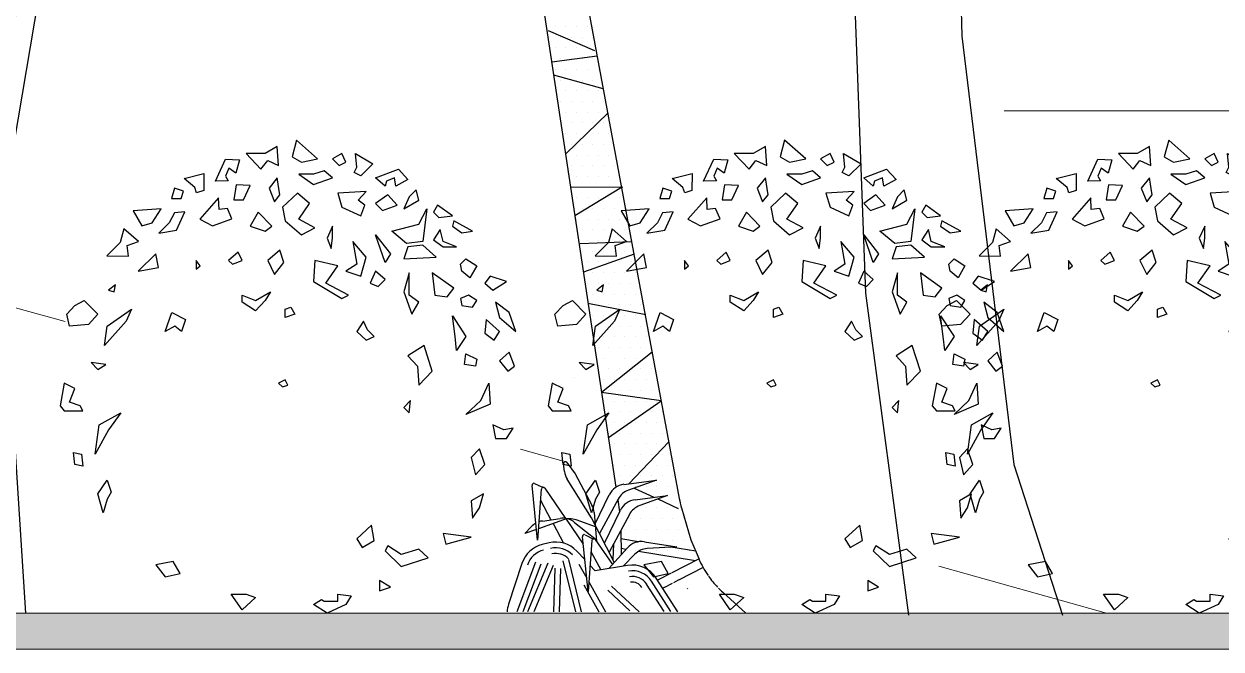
# Model space of a CAD drawing. Header units: millimetres. Extents: x 485872 to 486142, y -52344 to -52207.
# Drawn here: x 485915.045 to 485918.38, y -52339.377 to -52337.635 of the extents above; entities that cross this region are included whole.
import ezdxf

# ---------------------------------------------------------------- set-up
doc = ezdxf.new("R2010")
doc.units = ezdxf.units.MM
doc.header["$LTSCALE"] = 15
doc.styles.add('ATTR', font='romans.shx', dxfattribs={"width": 0.8, "height": 0.7})

# ---------------------------------------------------------------- blocks, each defined once
blk = doc.blocks.new('E39')
at = {"color": 47}
for p, q in [((36.7821, 13.516), (36.8153, 12.4644)), ((36.8153, 12.4644), (36.8929, 11.8249)), ((36.6712, 12.0807), (36.7355, 11.6)), ((36.8929, 11.8249), (36.9652, 11.6))]:
    blk.add_line(p, q, dxfattribs=at)
at = {"color": 45}
blk.add_line((36.638, 12.976), (36.6712, 12.0807), dxfattribs=at)
blk = doc.blocks.new('e48')
at = {"color": 47}
for p, q in [((26.2934, 8.146), (26.4594, 7.0464)), ((26.3756, 8.1514), (26.5848, 7.0241)), ((26.3254, 7.951), (26.4173, 7.9115)), ((26.4135, 7.9377), (26.4135, 7.9377)), ((26.3322, 7.8891), (26.4221, 7.9009)), ((26.4135, 7.8954), (26.4135, 7.8954)), ((26.4241, 7.8742), (26.4241, 7.8742)), ((26.4342, 7.8356), (26.3362, 7.8627)), ((26.4135, 7.853), (26.4135, 7.853)), ((26.4241, 7.8318), (26.4241, 7.8318)), ((26.4135, 7.8106), (26.4135, 7.8106)), ((26.4347, 7.8106), (26.4347, 7.8106)), ((26.4439, 7.7881), (26.36, 7.7071)), ((26.3605, 7.7894), (26.3605, 7.7894)), ((26.3817, 7.7894), (26.3817, 7.7894)), ((26.4029, 7.7894), (26.4029, 7.7894)), ((26.4241, 7.7894), (26.4241, 7.7894)), ((26.3711, 7.7682), (26.3711, 7.7682)), ((26.3923, 7.7682), (26.3923, 7.7682)), ((26.4135, 7.7682), (26.4135, 7.7682)), ((26.4347, 7.7682), (26.4347, 7.7682)), ((26.4705, 7.6401), (26.3781, 7.584)), ((26.3817, 7.5775), (26.3817, 7.5775)), ((26.4029, 7.5775), (26.4029, 7.5775)), ((26.4241, 7.5775), (26.4241, 7.5775)), ((26.4453, 7.5775), (26.4453, 7.5775)), ((26.4664, 7.5775), (26.4664, 7.5775)), ((26.3923, 7.5563), (26.3923, 7.5563)), ((26.4135, 7.5563), (26.4135, 7.5563)), ((26.4347, 7.5563), (26.4347, 7.5563)), ((26.4559, 7.5563), (26.4559, 7.5563)), ((26.477, 7.5563), (26.477, 7.5563)), ((26.3888, 7.5294), (26.4896, 7.5333)), ((26.4029, 7.5351), (26.4029, 7.5351)), ((26.4241, 7.5351), (26.4241, 7.5351)), ((26.4453, 7.5351), (26.4453, 7.5351)), ((26.4664, 7.5351), (26.4664, 7.5351)), ((26.4876, 7.5351), (26.4876, 7.5351)), ((26.3923, 7.5139), (26.3923, 7.5139)), ((26.4954, 7.5085), (26.3951, 7.4723)), ((26.4029, 7.4927), (26.4029, 7.4927)), ((26.4135, 7.5139), (26.4135, 7.5139)), ((26.4241, 7.4927), (26.4241, 7.4927)), ((26.4347, 7.5139), (26.4347, 7.5139)), ((26.4453, 7.4927), (26.4453, 7.4927)), ((26.4559, 7.5139), (26.4559, 7.5139)), ((26.4664, 7.4927), (26.4664, 7.4927)), ((26.477, 7.5139), (26.477, 7.5139)), ((26.4876, 7.4927), (26.4876, 7.4927)), ((26.4135, 7.4716), (26.4135, 7.4716)), ((26.4347, 7.4716), (26.4347, 7.4716)), ((26.4559, 7.4716), (26.4559, 7.4716)), ((26.477, 7.4716), (26.477, 7.4716)), ((26.4982, 7.4716), (26.4982, 7.4716)), ((26.4029, 7.4504), (26.4029, 7.4504)), ((26.4241, 7.4504), (26.4241, 7.4504)), ((26.4453, 7.4504), (26.4453, 7.4504)), ((26.4664, 7.4504), (26.4664, 7.4504)), ((26.4876, 7.4504), (26.4876, 7.4504)), ((26.549, 7.2173), (26.4446, 7.1444)), ((26.4453, 7.1537), (26.4453, 7.1537)), ((26.4453, 7.1537), (26.4453, 7.1537)), ((26.4664, 7.1537), (26.4664, 7.1537)), ((26.564, 7.1365), (26.4851, 7.0535)), ((26.4876, 7.1537), (26.4876, 7.1537)), ((26.5088, 7.1537), (26.5088, 7.1537)), ((26.53, 7.1537), (26.53, 7.1537)), ((26.5512, 7.1537), (26.5512, 7.1537)), ((26.4559, 7.1325), (26.4559, 7.1325)), ((26.477, 7.1325), (26.477, 7.1325)), ((26.4982, 7.1325), (26.4982, 7.1325)), ((26.5194, 7.1325), (26.5194, 7.1325)), ((26.5406, 7.1325), (26.5406, 7.1325)), ((26.5618, 7.1325), (26.5618, 7.1325)), ((26.5618, 7.1325), (26.5618, 7.1325)), ((26.5618, 7.1325), (26.5618, 7.1325)), ((26.4559, 7.0901), (26.4559, 7.0901)), ((26.4664, 7.1113), (26.4664, 7.1113)), ((26.477, 7.0901), (26.477, 7.0901)), ((26.4876, 7.1113), (26.4876, 7.1113)), ((26.4982, 7.0901), (26.4982, 7.0901)), ((26.5088, 7.1113), (26.5088, 7.1113)), ((26.5194, 7.0901), (26.5194, 7.0901)), ((26.53, 7.1113), (26.53, 7.1113)), ((26.5406, 7.0901), (26.5406, 7.0901)), ((26.5406, 7.0901), (26.5406, 7.0901)), ((26.5406, 7.0901), (26.5406, 7.0901)), ((26.5512, 7.1113), (26.5512, 7.1113)), ((26.5512, 7.1113), (26.5512, 7.1113)), ((26.5512, 7.1113), (26.5512, 7.1113)), ((26.5618, 7.0901), (26.5618, 7.0901)), ((26.5618, 7.0901), (26.5618, 7.0901)), ((26.5618, 7.0901), (26.5618, 7.0901)), ((26.4664, 7.0689), (26.4664, 7.0689)), ((26.4876, 7.0689), (26.4876, 7.0689)), ((26.5088, 7.0689), (26.5088, 7.0689)), ((26.5088, 7.0689), (26.5088, 7.0689)), ((26.5088, 7.0689), (26.5088, 7.0689)), ((26.53, 7.0689), (26.53, 7.0689)), ((26.53, 7.0689), (26.53, 7.0689)), ((26.53, 7.0689), (26.53, 7.0689)), ((26.5512, 7.0689), (26.5512, 7.0689)), ((26.5512, 7.0689), (26.5512, 7.0689)), ((26.5512, 7.0689), (26.5512, 7.0689)), ((26.5724, 7.0689), (26.5724, 7.0689)), ((26.5724, 7.0689), (26.5724, 7.0689)), ((26.5724, 7.0689), (26.5724, 7.0689)), ((26.477, 7.0477), (26.477, 7.0477)), ((26.4959, 7.0449), (26.5348, 7.0267)), ((26.4982, 7.0477), (26.4982, 7.0477)), ((26.5194, 7.0477), (26.5194, 7.0477)), ((26.5406, 7.0477), (26.5406, 7.0477)), ((26.5618, 7.0477), (26.5618, 7.0477)), ((26.4631, 7.0216), (26.4668, 6.9976)), ((26.5423, 7.0232), (26.5827, 7.0043)), ((26.5194, 7.0054), (26.5194, 7.0054)), ((26.5406, 7.0054), (26.5406, 7.0054)), ((26.5618, 7.0054), (26.5618, 7.0054)), ((26.583, 7.0054), (26.583, 7.0054)), ((26.583, 7.0054), (26.583, 7.0054)), ((26.5893, 7.0054), (26.6077, 6.9426)), ((26.4876, 6.9842), (26.4876, 6.9842)), ((26.5088, 6.9842), (26.5088, 6.9842)), ((26.53, 6.9842), (26.53, 6.9842)), ((26.5512, 6.9842), (26.5512, 6.9842)), ((26.5724, 6.9842), (26.5724, 6.9842)), ((26.5936, 6.9842), (26.5936, 6.9842)), ((26.469, 6.9607), (26.4698, 6.9128)), ((26.477, 6.963), (26.477, 6.963)), ((26.4982, 6.963), (26.4982, 6.963)), ((26.5194, 6.963), (26.5194, 6.963)), ((26.5406, 6.963), (26.5406, 6.963)), ((26.5618, 6.963), (26.5618, 6.963)), ((26.583, 6.963), (26.583, 6.963)), ((26.4664, 6.9418), (26.4664, 6.9418)), ((26.5039, 6.9384), (26.4693, 6.9441)), ((26.4793, 6.9233), (26.4696, 6.9249)), ((26.4876, 6.9418), (26.4876, 6.9418)), ((26.5088, 6.9418), (26.5088, 6.9418)), ((26.53, 6.9418), (26.53, 6.9418)), ((26.5512, 6.9418), (26.5512, 6.9418)), ((26.6174, 6.9199), (26.5683, 6.9279)), ((26.5724, 6.9418), (26.5724, 6.9418)), ((26.5936, 6.9418), (26.5936, 6.9418)), ((26.6077, 6.9426), (26.6241, 6.9043)), ((26.4559, 6.9206), (26.4559, 6.9206)), ((26.477, 6.9206), (26.477, 6.9206)), ((26.4982, 6.9206), (26.4982, 6.9206)), ((26.6169, 6.9009), (26.504, 6.9193)), ((26.5194, 6.9206), (26.5194, 6.9206)), ((26.5406, 6.9206), (26.5406, 6.9206)), ((26.5618, 6.9206), (26.5618, 6.9206)), ((26.624, 6.9045), (26.5705, 6.877)), ((26.583, 6.9206), (26.583, 6.9206)), ((26.6042, 6.9206), (26.6042, 6.9206)), ((26.5689, 6.8762), (26.5459, 6.8644)), ((26.6322, 6.8876), (26.5837, 6.8626)), ((26.5458, 6.8643), (26.542, 6.8623)), ((26.5708, 6.856), (26.5555, 6.8481)), ((26.5826, 6.8621), (26.5733, 6.8573)), ((26.555, 6.8479), (26.5522, 6.8464)), ((26.6013, 6.8454), (26.602, 6.8468)), ((26.6711, 6.8384), (26.7168, 6.797))]:
    blk.add_line(p, q, dxfattribs=at)
at = {"color": 49}
for p, q in [((26.3393, 7.9589), (26.3393, 7.9589)), ((26.3605, 7.9589), (26.3605, 7.9589)), ((26.3817, 7.9589), (26.3817, 7.9589)), ((26.4029, 7.9589), (26.4029, 7.9589)), ((26.3287, 7.9377), (26.3287, 7.9377)), ((26.3499, 7.9377), (26.3499, 7.9377)), ((26.3711, 7.9377), (26.3711, 7.9377)), ((26.3923, 7.9377), (26.3923, 7.9377)), ((26.3393, 7.9166), (26.3393, 7.9166)), ((26.3499, 7.8954), (26.3499, 7.8954)), ((26.3605, 7.9166), (26.3605, 7.9166)), ((26.3711, 7.8954), (26.3711, 7.8954)), ((26.3817, 7.9166), (26.3817, 7.9166)), ((26.3923, 7.8954), (26.3923, 7.8954)), ((26.4029, 7.9166), (26.4029, 7.9166)), ((26.3393, 7.8742), (26.3393, 7.8742)), ((26.3605, 7.8742), (26.3605, 7.8742)), ((26.3817, 7.8742), (26.3817, 7.8742)), ((26.4029, 7.8742), (26.4029, 7.8742)), ((26.3499, 7.853), (26.3499, 7.853)), ((26.3711, 7.853), (26.3711, 7.853)), ((26.3923, 7.853), (26.3923, 7.853)), ((26.3605, 7.8318), (26.3605, 7.8318)), ((26.3817, 7.8318), (26.3817, 7.8318)), ((26.4029, 7.8318), (26.4029, 7.8318)), ((26.3499, 7.8106), (26.3499, 7.8106)), ((26.3711, 7.8106), (26.3711, 7.8106)), ((26.3923, 7.8106), (26.3923, 7.8106)), ((26.3605, 7.747), (26.3605, 7.747)), ((26.3817, 7.747), (26.3817, 7.747)), ((26.4029, 7.747), (26.4029, 7.747)), ((26.4241, 7.747), (26.4241, 7.747)), ((26.4453, 7.747), (26.4453, 7.747)), ((26.3711, 7.7258), (26.3711, 7.7258)), ((26.3923, 7.7258), (26.3923, 7.7258)), ((26.4135, 7.7258), (26.4135, 7.7258)), ((26.4347, 7.7258), (26.4347, 7.7258)), ((26.3605, 7.7046), (26.3605, 7.7046)), ((26.3711, 7.6835), (26.3711, 7.6835)), ((26.3817, 7.7046), (26.3817, 7.7046)), ((26.3923, 7.6835), (26.3923, 7.6835)), ((26.4029, 7.7046), (26.4029, 7.7046)), ((26.4135, 7.6835), (26.4135, 7.6835)), ((26.4241, 7.7046), (26.4241, 7.7046)), ((26.4347, 7.6835), (26.4347, 7.6835)), ((26.4453, 7.7046), (26.4453, 7.7046)), ((26.4559, 7.6835), (26.4559, 7.6835)), ((26.3817, 7.6623), (26.3817, 7.6623)), ((26.4029, 7.6623), (26.4029, 7.6623)), ((26.4241, 7.6623), (26.4241, 7.6623)), ((26.4453, 7.6623), (26.4453, 7.6623)), ((26.3703, 7.6406), (26.4732, 7.6417)), ((26.3711, 7.6411), (26.3711, 7.6411)), ((26.3923, 7.6411), (26.3923, 7.6411)), ((26.4135, 7.6411), (26.4135, 7.6411)), ((26.4347, 7.6411), (26.4347, 7.6411)), ((26.4559, 7.6411), (26.4559, 7.6411)), ((26.3817, 7.6199), (26.3817, 7.6199)), ((26.4029, 7.6199), (26.4029, 7.6199)), ((26.4241, 7.6199), (26.4241, 7.6199)), ((26.4453, 7.6199), (26.4453, 7.6199)), ((26.4664, 7.6199), (26.4664, 7.6199)), ((26.3923, 7.5987), (26.3923, 7.5987)), ((26.4135, 7.5987), (26.4135, 7.5987)), ((26.4347, 7.5987), (26.4347, 7.5987)), ((26.4559, 7.5987), (26.4559, 7.5987)), ((26.477, 7.5987), (26.477, 7.5987)), ((26.4135, 7.4292), (26.4135, 7.4292)), ((26.4347, 7.4292), (26.4347, 7.4292)), ((26.4559, 7.4292), (26.4559, 7.4292)), ((26.477, 7.4292), (26.477, 7.4292)), ((26.4982, 7.4292), (26.4982, 7.4292)), ((26.4037, 7.4111), (26.5186, 7.3884)), ((26.4241, 7.408), (26.4241, 7.408)), ((26.4453, 7.408), (26.4453, 7.408)), ((26.4664, 7.408), (26.4664, 7.408)), ((26.4876, 7.408), (26.4876, 7.408)), ((26.5088, 7.408), (26.5088, 7.408)), ((26.4135, 7.3868), (26.4135, 7.3868)), ((26.4347, 7.3868), (26.4347, 7.3868)), ((26.4559, 7.3868), (26.4559, 7.3868)), ((26.477, 7.3868), (26.477, 7.3868)), ((26.4982, 7.3868), (26.4982, 7.3868)), ((26.4241, 7.3656), (26.4241, 7.3656)), ((26.4453, 7.3656), (26.4453, 7.3656)), ((26.4664, 7.3656), (26.4664, 7.3656)), ((26.4876, 7.3656), (26.4876, 7.3656)), ((26.5088, 7.3656), (26.5088, 7.3656)), ((26.4347, 7.3444), (26.4347, 7.3444)), ((26.4559, 7.3444), (26.4559, 7.3444)), ((26.477, 7.3444), (26.477, 7.3444)), ((26.4982, 7.3444), (26.4982, 7.3444)), ((26.5194, 7.3444), (26.5194, 7.3444)), ((26.4241, 7.3232), (26.4241, 7.3232)), ((26.5311, 7.3139), (26.4311, 7.2341)), ((26.4453, 7.3232), (26.4453, 7.3232)), ((26.4664, 7.3232), (26.4664, 7.3232)), ((26.4876, 7.3232), (26.4876, 7.3232)), ((26.5088, 7.3232), (26.5088, 7.3232)), ((26.4241, 7.2808), (26.4241, 7.2808)), ((26.4347, 7.302), (26.4347, 7.302)), ((26.4453, 7.2808), (26.4453, 7.2808)), ((26.4664, 7.2808), (26.4664, 7.2808)), ((26.477, 7.302), (26.477, 7.302)), ((26.4876, 7.2808), (26.4876, 7.2808)), ((26.4982, 7.302), (26.4982, 7.302)), ((26.5088, 7.2808), (26.5088, 7.2808)), ((26.5194, 7.302), (26.5194, 7.302)), ((26.53, 7.2808), (26.53, 7.2808)), ((26.4347, 7.2596), (26.4347, 7.2596)), ((26.4559, 7.2596), (26.4559, 7.2596)), ((26.477, 7.2596), (26.477, 7.2596)), ((26.4982, 7.2596), (26.4982, 7.2596)), ((26.5194, 7.2596), (26.5194, 7.2596)), ((26.5406, 7.2596), (26.5406, 7.2596)), ((26.431, 7.2345), (26.5488, 7.2181)), ((26.4453, 7.2385), (26.4453, 7.2385)), ((26.4664, 7.2385), (26.4664, 7.2385)), ((26.4876, 7.2385), (26.4876, 7.2385)), ((26.5088, 7.2385), (26.5088, 7.2385)), ((26.53, 7.2385), (26.53, 7.2385)), ((26.4347, 7.2173), (26.4347, 7.2173)), ((26.4347, 7.2173), (26.4347, 7.2173)), ((26.4559, 7.2173), (26.4559, 7.2173)), ((26.4559, 7.2173), (26.4559, 7.2173)), ((26.477, 7.2173), (26.477, 7.2173)), ((26.477, 7.2173), (26.477, 7.2173)), ((26.4982, 7.2173), (26.4982, 7.2173)), ((26.4982, 7.2173), (26.4982, 7.2173)), ((26.5194, 7.2173), (26.5194, 7.2173)), ((26.5194, 7.2173), (26.5194, 7.2173)), ((26.5406, 7.2173), (26.5406, 7.2173)), ((26.5406, 7.2173), (26.5406, 7.2173)), ((26.4453, 7.1961), (26.4453, 7.1961)), ((26.4453, 7.1961), (26.4453, 7.1961)), ((26.4664, 7.1961), (26.4664, 7.1961)), ((26.4664, 7.1961), (26.4664, 7.1961)), ((26.4876, 7.1961), (26.4876, 7.1961)), ((26.4876, 7.1961), (26.4876, 7.1961)), ((26.5088, 7.1961), (26.5088, 7.1961)), ((26.5088, 7.1961), (26.5088, 7.1961)), ((26.53, 7.1961), (26.53, 7.1961)), ((26.5512, 7.1961), (26.5512, 7.1961)), ((26.4559, 7.1749), (26.4559, 7.1749)), ((26.4559, 7.1749), (26.4559, 7.1749)), ((26.477, 7.1749), (26.477, 7.1749)), ((26.477, 7.1749), (26.477, 7.1749)), ((26.4982, 7.1749), (26.4982, 7.1749)), ((26.5194, 7.1749), (26.5194, 7.1749)), ((26.5406, 7.1749), (26.5406, 7.1749))]:
    blk.add_line(p, q, dxfattribs=at)
at = {"color": 253}
blk.add_line((26.3769, 7.2632), (26.3769, 7.2632), dxfattribs=at)
at = {"color": 99}
for p, q in [((26.3575, 7.0777), (26.3555, 7.0928)), ((26.3623, 7.0955), (26.3788, 7.0728)), ((26.3788, 7.0728), (26.4119, 7.0112)), ((26.3043, 6.9417), (26.2933, 7.0502)), ((26.3117, 7.043), (26.3043, 6.9417)), ((26.3186, 7.0448), (26.3598, 6.9846)), ((26.4752, 7.0522), (26.5397, 7.0607)), ((26.5397, 7.0607), (26.4844, 7.0407)), ((26.3101, 7.0206), (26.3308, 6.9821)), ((26.4182, 6.9737), (26.4462, 7.0313)), ((26.464, 7.0231), (26.4272, 6.9546)), ((26.4974, 7.0218), (26.5618, 7.0302)), ((26.5618, 7.0302), (26.5065, 7.0102)), ((26.4162, 6.9966), (26.4212, 6.9391)), ((26.4368, 6.9358), (26.4684, 7.0008)), ((26.4982, 7.0054), (26.4982, 7.0054)), ((26.3555, 6.9816), (26.3059, 6.9642)), ((26.3138, 6.9796), (26.3487, 6.9846)), ((26.3349, 6.9744), (26.3555, 6.9359)), ((26.4187, 6.9682), (26.3804, 6.9816)), ((26.4861, 6.9926), (26.446, 6.9179)), ((26.2792, 6.9548), (26.2917, 6.9681)), ((26.3021, 6.9629), (26.2792, 6.9548)), ((26.3983, 6.9525), (26.4152, 6.9435)), ((26.3271, 6.9363), (26.3135, 6.933)), ((26.4116, 6.9413), (26.4042, 6.84)), ((26.4185, 6.9431), (26.4524, 6.8935)), ((26.4451, 6.8854), (26.4821, 6.9265)), ((26.4544, 6.9334), (26.4534, 6.9035)), ((26.5158, 6.9385), (26.5801, 6.9287)), ((26.5801, 6.9287), (26.5214, 6.9249)), ((26.3543, 6.9008), (26.3791, 6.8)), ((26.3978, 6.9031), (26.3819, 6.9201)), ((26.41, 6.9189), (26.4294, 6.8828)), ((26.4969, 6.9136), (26.474, 6.8903)), ((26.2734, 6.8957), (26.2468, 6.8149)), ((26.3, 6.8978), (26.2632, 6.8)), ((26.3246, 6.8958), (26.2843, 6.8)), ((26.3351, 6.8914), (26.2966, 6.8)), ((26.3385, 6.8859), (26.3357, 6.8)), ((26.3498, 6.8856), (26.347, 6.8)), ((26.3859, 6.8938), (26.4016, 6.8661)), ((26.4185, 6.881), (26.408, 6.8921)), ((26.4825, 6.8917), (26.4185, 6.881)), ((26.3958, 6.8534), (26.4259, 6.8)), ((26.4056, 6.8589), (26.4389, 6.8)), ((26.5548, 6.8004), (26.5203, 6.8542)), ((26.5684, 6.8001), (26.5298, 6.8603)), ((26.582, 6.7999), (26.5393, 6.8664)), ((26.4432, 6.8425), (26.4868, 6.8018)), ((26.4509, 6.8508), (26.5054, 6.8))]:
    blk.add_line(p, q, dxfattribs=at)
at = {"color": 97}
for p, q in [((26.2982, 7.054), (26.3156, 7.0459)), ((26.4112, 6.9857), (26.363, 7.0623)), ((26.3606, 6.9834), (26.3947, 6.9335)), ((26.3775, 6.9768), (26.421, 6.9422)), ((26.4563, 6.8978), (26.4112, 6.9857)), ((26.4042, 6.84), (26.3932, 6.9485)), ((26.3653, 6.9035), (26.3908, 6.8)), ((26.3105, 6.8938), (26.2753, 6.8))]:
    blk.add_line(p, q, dxfattribs=at)
at = {"color": 99}
for centre, radius, start, end in [((26.3593, 7.0933), 0.00377, 36.0256, 187.2599), ((26.3948, 7.0824), 0.0377, 187.2599, 212.2117), ((26.297, 7.0506), 0.00377, 71.388, 185.7948), ((26.3155, 7.0427), 0.00377, 34.3654, 175.8129), ((26.4801, 7.0149), 0.0377, 97.4872, 154.1243), ((26.4972, 7.0053), 0.0377, 109.8708, 151.7988), ((26.5023, 6.9844), 0.0377, 97.4872, 154.1243), ((26.3787, 6.9934), 0.0377, 4.9487, 28.239), ((26.5193, 6.9748), 0.0377, 109.8708, 151.7988), ((26.3192, 6.9424), 0.0377, 98.1603, 108.9442), ((26.3541, 6.9474), 0.0377, 51.4474, 98.1603), ((26.368, 6.9461), 0.0377, 70.7207, 109.3672), ((26.3969, 6.9489), 0.00377, 71.388, 185.7948), ((26.3271, 6.8781), 0.0565, 103.8612, 161.8175), ((26.3406, 6.8814), 0.0565, 43.1511, 103.8612), ((26.3406, 6.8814), 0.0452, 43.1511, 103.8612), ((26.4154, 6.941), 0.00377, 34.3654, 175.8129), ((26.5101, 6.9012), 0.0377, 81.3153, 137.9523), ((26.5238, 6.8873), 0.0377, 93.6989, 135.6269), ((26.3406, 6.8814), 0.0339, 43.1511, 103.8612), ((26.4918, 6.8359), 0.0565, 32.6599, 99.4623), ((26.4918, 6.8359), 0.0452, 32.6599, 99.4623), ((26.4918, 6.8359), 0.0339, 32.6599, 99.4623), ((26.4918, 6.8359), 0.0226, 32.6599, 99.4623), ((26.3005, 6.7972), 0.0565, 161.8175, 177.1777)]:
    blk.add_arc(centre, radius, start, end, dxfattribs=at)
at = {"color": 47}
for centre, start, end in [((26.77, 7.0584), 190.5135, 196.3627), ((26.7973, 6.9781), 203.0722, 214.4919), ((26.7973, 6.9781), 214.7711, 223.5689), ((26.7973, 6.9781), 224.2985, 227.9)]:
    blk.add_arc(centre, 0.1884, start, end, dxfattribs=at)
at = {"color": 97}
for centre, radius, start, end in [((26.3192, 6.9424), 0.0377, 119.0685, 136.8698), ((26.3271, 6.8781), 0.0452, 103.8612, 161.8175)]:
    blk.add_arc(centre, radius, start, end, dxfattribs=at)
blk = doc.blocks.new('m4')
at = {"color": 27}
for p, q in [((1153046.83, 193666.11), (1153061.64, 193753.86)), ((1153052.41, 193574), (1153046.31, 193668.45))]:
    blk.add_line(p, q, dxfattribs=at)
blk.add_arc((1153196, 193678.1), 150, 154.547, 183.6902, dxfattribs=at)
blk = doc.blocks.new('A$C1FC02FEC')
at = {"color": 72}
for points in [[(0.3695, 0.7393), (0.3625, 0.7132), (0.3772, 0.7051), (0.4025, 0.7105)], [(0.2908, 0.7186), (0.314, 0.6943), (0.3245, 0.7078), (0.3414, 0.6997), (0.3393, 0.7294), (0.3203, 0.7186)], [(0.4404, 0.7186), (0.4257, 0.7105), (0.4362, 0.6997), (0.4468, 0.7051)], [(0.4594, 0.6889), (0.4636, 0.697), (0.4615, 0.7186), (0.4889, 0.7024), (0.4699, 0.6835)], [(0.2429, 0.6751), (0.2587, 0.71), (0.2806, 0.7089), (0.2748, 0.6879), (0.2638, 0.6959), (0.2587, 0.6832), (0.2629, 0.676)], [(0.4931, 0.6808), (0.5289, 0.6943), (0.5437, 0.6781), (0.5247, 0.6673), (0.5226, 0.6808), (0.51, 0.6754), (0.5079, 0.6673)], [(0.2134, 0.657), (0.2106, 0.6657), (0.1938, 0.6795), (0.2247, 0.6874), (0.2246, 0.6606)], [(0.3393, 0.6808), (0.3266, 0.6646), (0.3351, 0.643), (0.3435, 0.6538)], [(0.373, 0.6862), (0.3962, 0.67), (0.4257, 0.6808), (0.413, 0.6916), (0.3962, 0.6862)], [(0.1789, 0.6646), (0.1742, 0.6484), (0.1893, 0.6482), (0.193, 0.6595)], [(0.2754, 0.6694), (0.2716, 0.6464), (0.2867, 0.6462), (0.2973, 0.6684)], [(0.3709, 0.6565), (0.3477, 0.6349), (0.3519, 0.6133), (0.3772, 0.5917), (0.3983, 0.6025), (0.373, 0.616), (0.3899, 0.6403)], [(0.4784, 0.6592), (0.4341, 0.6565), (0.4404, 0.6349), (0.4699, 0.6214), (0.4763, 0.6376), (0.4657, 0.6457)], [(0.5563, 0.6619), (0.5458, 0.6511), (0.5374, 0.6322), (0.5605, 0.6457)], [(0.2478, 0.6494), (0.2184, 0.6162), (0.2382, 0.6053), (0.2686, 0.6167), (0.2616, 0.6326), (0.2484, 0.6309)], [(0.5121, 0.6538), (0.4931, 0.6403), (0.5037, 0.6295), (0.5268, 0.6376)], [(0.5901, 0.6376), (0.5837, 0.6268), (0.5922, 0.6187), (0.6132, 0.6214)], [(0.1141, 0.629), (0.1276, 0.6056), (0.1438, 0.6103), (0.1578, 0.632)], [(0.1542, 0.594), (0.182, 0.5989), (0.1952, 0.6274), (0.1787, 0.6261), (0.1706, 0.6104)], [(0.3098, 0.6268), (0.2971, 0.6052), (0.3203, 0.5971), (0.3309, 0.6052)], [(0.5184, 0.5971), (0.5605, 0.6079), (0.5732, 0.6322), (0.5669, 0.5808), (0.5416, 0.5781)], [(0.0731, 0.5588), (0.1067, 0.558), (0.1046, 0.575), (0.1223, 0.5812), (0.0998, 0.6007), (0.094, 0.5796)], [(0.4257, 0.6052), (0.4173, 0.5862), (0.4236, 0.57), (0.4257, 0.5862)], [(0.5943, 0.5998), (0.5837, 0.5835), (0.5985, 0.5727), (0.6196, 0.5727), (0.5985, 0.5808)], [(0.6153, 0.6133), (0.6132, 0.6052), (0.628, 0.5944), (0.6448, 0.5971)], [(0.4573, 0.5808), (0.4636, 0.5457), (0.4468, 0.5349), (0.4699, 0.5268), (0.4784, 0.5565)], [(0.5079, 0.5484), (0.4931, 0.5917), (0.5163, 0.5619)], [(0.1496, 0.5619), (0.1222, 0.5349), (0.1538, 0.5403)], [(0.2782, 0.5646), (0.2634, 0.5511), (0.2697, 0.5457), (0.2845, 0.5511)], [(0.3435, 0.5673), (0.3245, 0.5511), (0.3351, 0.5295), (0.3498, 0.5484)], [(0.5437, 0.5727), (0.5374, 0.5538), (0.5879, 0.5565), (0.5669, 0.5754)], [(0.2128, 0.5511), (0.2128, 0.5376), (0.2192, 0.543)], [(0.3983, 0.5511), (0.3962, 0.5187), (0.4404, 0.4917), (0.451, 0.4971), (0.4151, 0.516), (0.4341, 0.543)], [(0.6406, 0.5241), (0.628, 0.5349), (0.6259, 0.5457), (0.6343, 0.5538), (0.6512, 0.543)], [(0.4931, 0.5349), (0.4847, 0.516), (0.4973, 0.5106), (0.5079, 0.5214)], [(0.5458, 0.5322), (0.5374, 0.5025), (0.55, 0.4674), (0.5605, 0.4863), (0.5458, 0.4971)], [(0.5816, 0.5322), (0.5858, 0.4971), (0.6048, 0.4944), (0.6153, 0.5079)], [(0.6722, 0.5268), (0.6638, 0.516), (0.6765, 0.5052), (0.6975, 0.5187)], [(0.0864, 0.5133), (0.0759, 0.5052), (0.0843, 0.5025)], [(0.0232, 0.4809), (0.0379, 0.489), (0.059, 0.4674), (0.0443, 0.4512), (0.0148, 0.4485), (0.0105, 0.4674)], [(0.3203, 0.489), (0.3056, 0.4728), (0.2845, 0.4863), (0.2845, 0.4971), (0.3056, 0.489), (0.3287, 0.5025)], [(0.6512, 0.489), (0.6385, 0.4971), (0.6259, 0.4917), (0.628, 0.4809), (0.6448, 0.4782)], [(0.0695, 0.4187), (0.0738, 0.4485), (0.1117, 0.4755), (0.1033, 0.4566)], [(0.1644, 0.4404), (0.1749, 0.4701), (0.196, 0.4593), (0.1897, 0.4404), (0.1791, 0.4485)], [(0.3519, 0.4755), (0.3604, 0.4782), (0.3667, 0.4674), (0.3519, 0.462)], [(0.6807, 0.4863), (0.687, 0.462), (0.7123, 0.4404), (0.7017, 0.4701)], [(0.4741, 0.4566), (0.4636, 0.4404), (0.4784, 0.4269), (0.491, 0.4323), (0.4805, 0.4431)], [(0.6132, 0.4647), (0.6343, 0.4323), (0.6196, 0.4106), (0.6174, 0.4323)], [(0.6659, 0.4593), (0.6638, 0.4377), (0.6786, 0.4269), (0.687, 0.4404)], [(0.5437, 0.4025), (0.5584, 0.3863), (0.5605, 0.3566), (0.5816, 0.3782), (0.569, 0.4187)], [(0.6512, 0.3971), (0.6491, 0.3863), (0.6322, 0.389), (0.6343, 0.4052)], [(0.687, 0.3944), (0.6996, 0.3782), (0.7102, 0.3863), (0.7017, 0.4079)], [(0.0485, 0.3917), (0.059, 0.3809), (0.0716, 0.389)], [(0.0232, 0.3512), (0.0063, 0.3593), (0, 0.3242), (0.0063, 0.3161), (0.0358, 0.3161), (0.0316, 0.3242), (0.0148, 0.3296)], [(0.3519, 0.3647), (0.3414, 0.3593), (0.3477, 0.3539), (0.3561, 0.3566)], [(0.6701, 0.3593), (0.6722, 0.3269), (0.6343, 0.3107), (0.6575, 0.3323)], [(0.5479, 0.3323), (0.5374, 0.3215), (0.5458, 0.3134)], [(0.0548, 0.2485), (0.0611, 0.2945), (0.0948, 0.3134), (0.0759, 0.2864)], [(0.6765, 0.2945), (0.6807, 0.2729), (0.6975, 0.2729), (0.7081, 0.2891), (0.6933, 0.2864)], [(0.0337, 0.2485), (0.0358, 0.2296), (0.0232, 0.2323), (0.0211, 0.2512)], [(0.6554, 0.2567), (0.6427, 0.2431), (0.6491, 0.2161), (0.6638, 0.2323)], [(0.0674, 0.1567), (0.059, 0.1864), (0.0738, 0.208), (0.0801, 0.1891), (0.0738, 0.1783)], [(0.6617, 0.1864), (0.6427, 0.1756), (0.6448, 0.1486), (0.6554, 0.1648)], [(0.4868, 0.1378), (0.4636, 0.1162), (0.472, 0.1027), (0.491, 0.1135)], [(0.5985, 0.1243), (0.6027, 0.1081), (0.6427, 0.1189)], [(0.5121, 0.1054), (0.5079, 0.0973), (0.5332, 0.0729), (0.5753, 0.0865), (0.5605, 0.1), (0.5332, 0.0919)], [(0.177, 0.081), (0.1496, 0.0756), (0.1644, 0.0567), (0.1876, 0.0621)], [(0.4994, 0.0351), (0.5163, 0.0405), (0.4994, 0.0513)], [(0.2845, 0.0054), (0.2676, 0.0297), (0.2908, 0.0297), (0.3056, 0.0243)], [(0.4173, 0), (0.3962, 0.0135), (0.4088, 0.0216), (0.413, 0.0189), (0.4341, 0.0189), (0.4341, 0.0297), (0.4552, 0.027), (0.4468, 0.0135)]]:
    blk.add_lwpolyline(points, close=True, dxfattribs=at)
at = {"color": 72, "style": 'ATTR', "width": 0.8, "flags": 9}
blk.add_attdef('ESTCODE', (0.3561, 0.3566), '', height=0.00445, dxfattribs=at)

msp = doc.modelspace()

# ---------------------------------------------------------------- hatches: boundary and pattern name
at = {"linetype": 'Continuous', "lineweight": 13}
h = msp.add_hatch(color=256, dxfattribs=at)
h.dxf.hatch_style = 1
h.paths.add_polyline_path([(485872.2889, -52339.2766), (485922.2343, -52339.2766), (485922.2343, -52339.3766), (485872.2889, -52339.3766)])

# ---------------------------------------------------------------- linework, layer by layer
for points in [[(485922.6343, -52337.8766), (485917.7766, -52337.8766)], [(485922.6343, -52339.2766), (485917.7766, -52339.2766)]]:
    msp.add_lwpolyline(points, dxfattribs=at)
at = {"linetype": 'Continuous', "lineweight": 0}
for points in [[(485914.995, -52338.418), (485915.1601, -52338.4642)], [(485916.4285, -52338.8194), (485916.548, -52338.8528)], [(485917.5945, -52339.1459), (485918.0616, -52339.2766)]]:
    msp.add_lwpolyline(points, dxfattribs=at)
at = {"linetype": 'Continuous', "lineweight": 13}
msp.add_lwpolyline([(485872.2889, -52339.2766), (485922.2343, -52339.2766), (485922.2343, -52339.3766), (485872.2889, -52339.3766)], close=True, dxfattribs=at)

# ---------------------------------------------------------------- block references
at = {"lineweight": 5}
for name, p, xscale, yscale, zscale in [('E39', (485848.9185, -52360.9415), 1.867160084307194, 1.867160084307194, 1.867160084307194), ('e48', (485879.4729, -52348.8383), 1.40674330946058, 1.40674330946058, 1.40674330946058)]:
    msp.add_blockref(name, p, dxfattribs=dict(at, xscale=xscale, yscale=yscale, zscale=zscale))
at = {"xscale": 0.012, "yscale": 0.012, "zscale": 0.012}
msp.add_blockref('m4', (472078.4215, -54662.1646), dxfattribs=at)
at = {"color": 4, "xscale": 1.782512285651406, "yscale": 1.782512285578938, "zscale": 1.782512285575677}
for p in [(485915.146, -52339.2766), (485916.506, -52339.2766), (485917.576, -52339.2766)]:
    msp.add_blockref('A$C1FC02FEC', p, dxfattribs=at)

doc.saveas('drawing.dxf')
